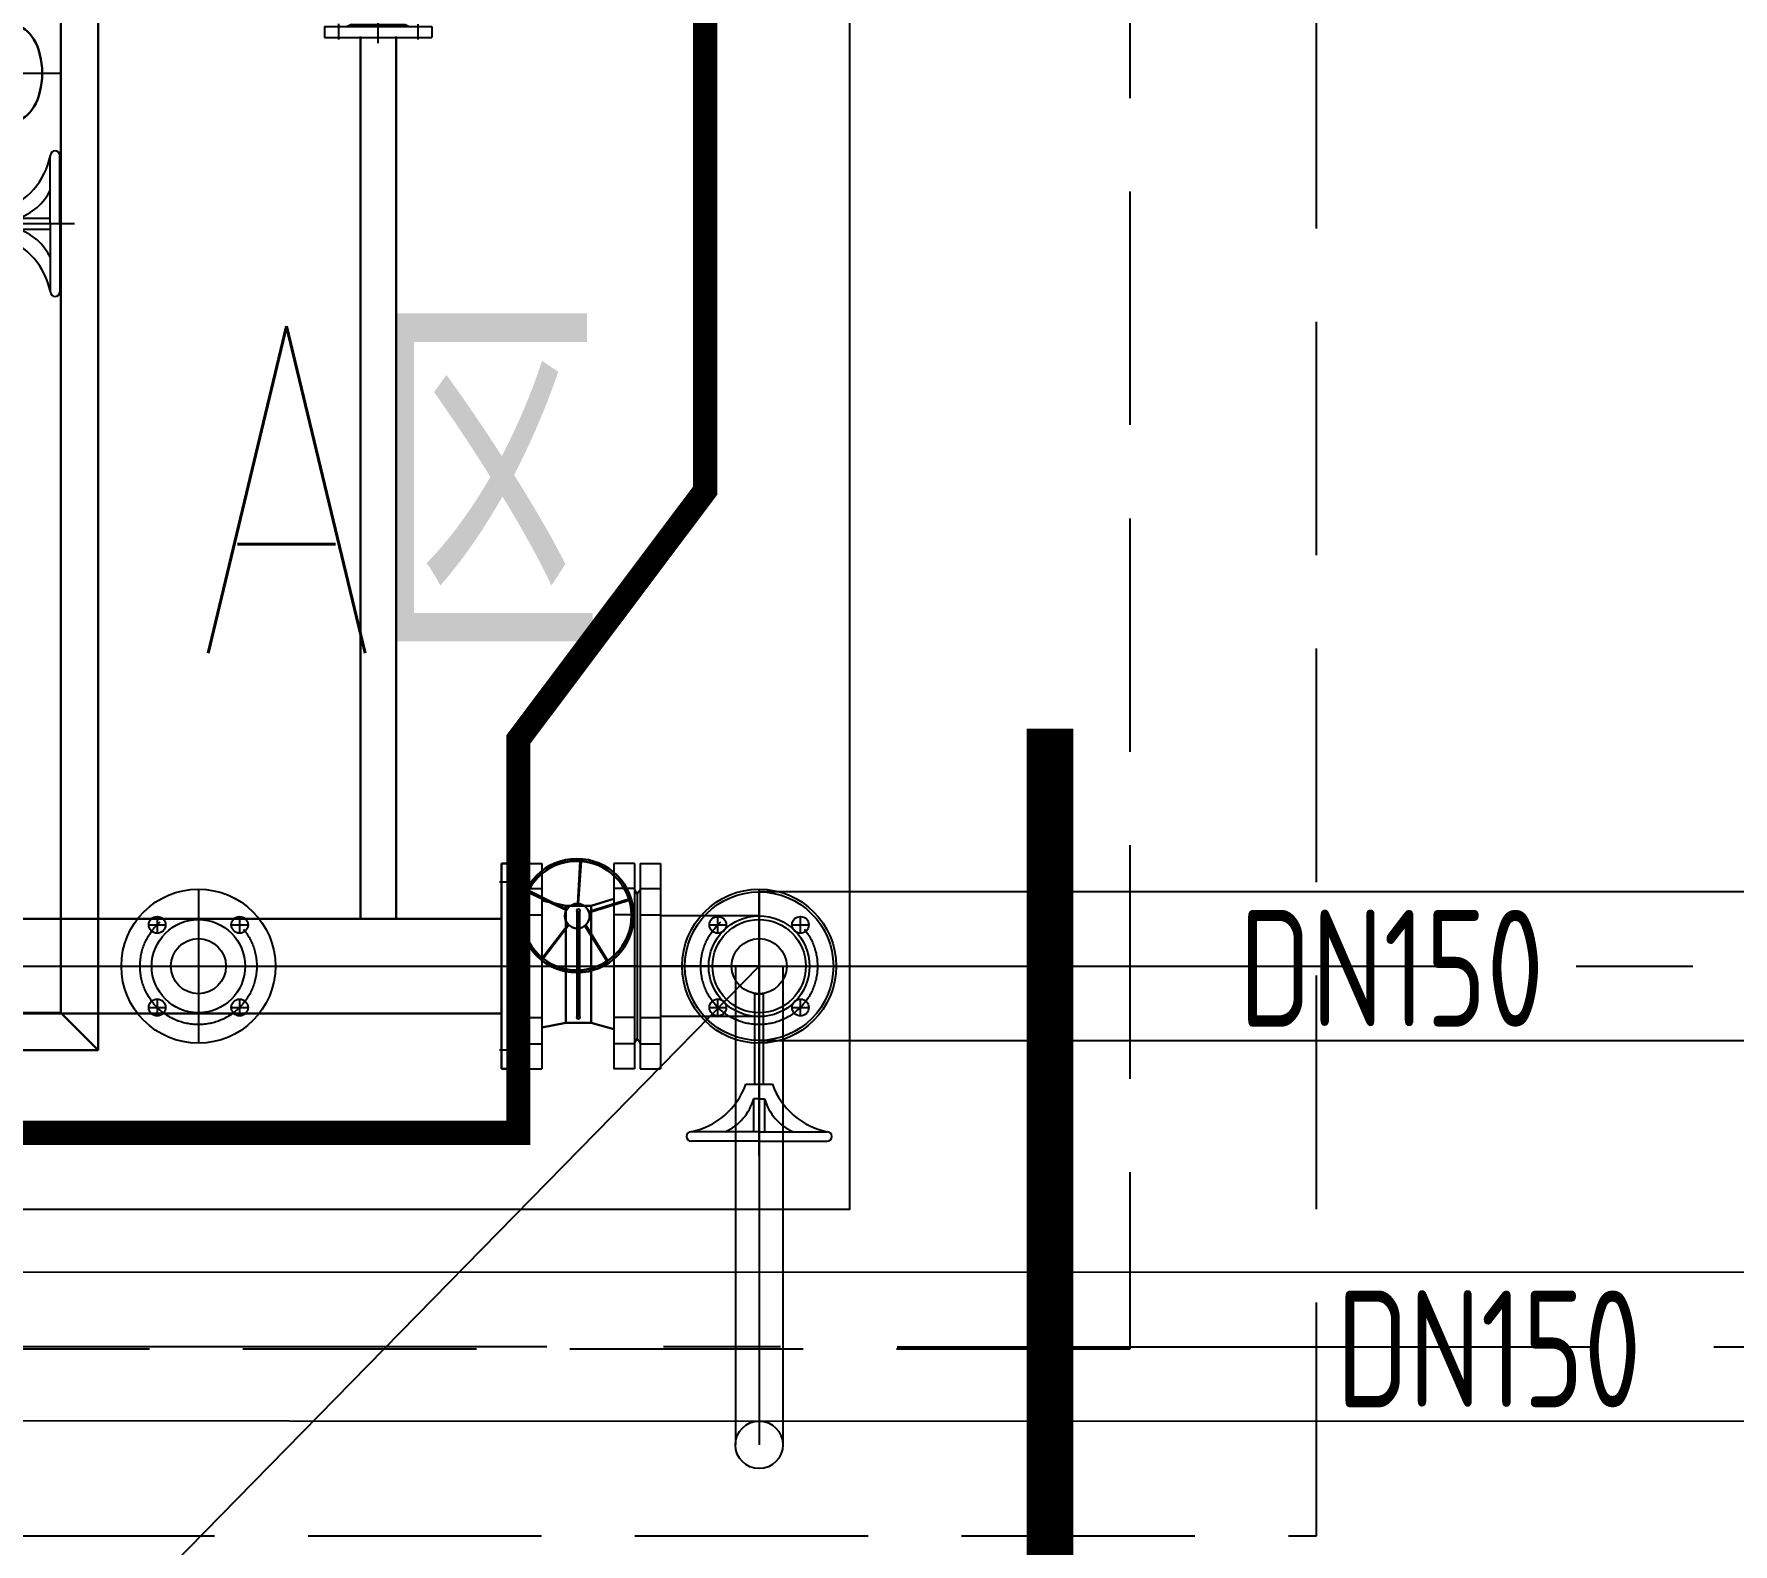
# Model space of a CAD drawing. Header units: millimetres. Extents: x 10779125 to 11142123, y -372083 to -144871.
# Drawn here: x 11116689 to 11118509, y -300297 to -298681 of the extents above; entities that cross this region are included whole.
import ezdxf
from ezdxf import colors
from ezdxf.entities.mleader import LeaderData, LeaderLine
from ezdxf.math import Vec2, Vec3

# ---------------------------------------------------------------- set-up
doc = ezdxf.new("R2010")
doc.units = ezdxf.units.MM
doc.header["$LTSCALE"] = 1000
doc.header["$MEASUREMENT"] = 0
for name, pattern in [('A-世伦路地下室北区_t3$0$DASH', [0.35, 0.25, -0.1]), ('CENTER', [2.9, 2.5, -0.2, 0, -0.2]), ('CENTER2', [1.125, 0.75, -0.125, 0.125, -0.125]), ('DASH', [0.35, 0.25, -0.1]), ('DASHED', [0.35, 0.25, -0.1])]:
    doc.linetypes.add(name, pattern=pattern)
doc.layers.get('0').update_dxf_attribs({"color": 255, "linetype": 'CONTINUOUS'})
for name, color, linetype in [('1', 255, 'CONTINUOUS'), ('10', 7, 'CONTINUOUS'), ('1轮廓实线层', 7, 'CONTINUOUS'), ('2细线层', 4, 'CONTINUOUS'), ('3中心线', 1, 'CENTER2'), ('3中心线层', 1, 'CENTER'), ('4虚线层', 6, 'DASHED'), ('8', 8, 'CONTINUOUS')]:
    doc.layers.add(name, color=color, linetype=linetype)
doc.layers.add('1粗实线', color=254, linetype='CONTINUOUS', lineweight=30)
doc.layers.add('5底盘', color=2, linetype='CONTINUOUS', lineweight=30)
doc.styles.add('hz', font='simplex', dxfattribs={"width": 0.7, "bigfont": 'hztxt'})
doc.styles.add('PC_TEXTSTYLE', font='isocp.shx', dxfattribs={"width": 0.8, "bigfont": 'hzfs.shx'})
doc.styles.get("Standard").update_dxf_attribs({"font": 'symbol.ttf'})

# ---------------------------------------------------------------- blocks, each defined once
blk = doc.blocks.new('20200110.140932')
at = {"layer": '1粗实线'}
for p, q in [((-70, 0), (-74.5, -2)), ((-70, 0), (70, 0)), ((70, 0), (74.5, -2)), ((-110, -2), (-110, -18)), ((-110, -2), (110, -2)), ((-110, -18), (110, -18)), ((-50.8, -18), (-50.8, -100)), ((50.8, -18), (50.8, -100)), ((110, -2), (110, -18)), ((-50.8, -100), (-600, -100)), ((600, -100), (50.8, -100)), ((-481.8, -201.6), (-600, -201.6)), ((-481.8, -284.6), (-481.8, -201.6)), ((-31.8, -201.6), (-418.2, -201.6)), ((-418.2, -284.6), (-418.2, -201.6)), ((-31.8, -284.6), (-31.8, -201.6)), ((418.2, -201.6), (31.8, -201.6)), ((31.8, -284.6), (31.8, -201.6)), ((418.2, -284.6), (418.2, -201.6)), ((600, -201.6), (481.8, -201.6)), ((481.8, -284.6), (481.8, -201.6)), ((-542.5, -299.6), (-542.5, -284.6)), ((-542.5, -284.6), (-357.5, -284.6)), ((-357.5, -299.6), (-357.5, -284.6)), ((-92.5, -299.6), (-92.5, -284.6)), ((-92.5, -284.6), (92.5, -284.6)), ((92.5, -299.6), (92.5, -284.6)), ((357.5, -299.6), (357.5, -284.6)), ((357.5, -284.6), (542.5, -284.6)), ((542.5, -299.6), (542.5, -284.6)), ((-542.5, -299.6), (-357.5, -299.6)), ((-505, -301.6), (-509.5, -299.6)), ((-505, -301.6), (-395, -301.6)), ((-395, -301.6), (-390.5, -299.6)), ((-92.5, -299.6), (92.5, -299.6)), ((-55, -301.6), (-59.5, -299.6)), ((-55, -301.6), (55, -301.6)), ((55, -301.6), (59.5, -299.6)), ((357.5, -299.6), (542.5, -299.6)), ((395, -301.6), (390.5, -299.6)), ((395, -301.6), (505, -301.6)), ((505, -301.6), (509.5, -299.6))]:
    blk.add_line(p, q, dxfattribs=at)
at = {"layer": '1粗实线', "color": 1}
for p, q in [((-50.8, -18), (-50.8, -17)), ((50.8, -18), (50.8, -17)), ((-481.8, -284.6), (-481.8, -285.6)), ((-418.2, -284.6), (-418.2, -285.6)), ((-31.8, -284.6), (-31.8, -285.6)), ((31.8, -284.6), (31.8, -285.6)), ((418.2, -284.6), (418.2, -285.6)), ((481.8, -284.6), (481.8, -285.6))]:
    blk.add_line(p, q, dxfattribs=at)
at = {"layer": '1粗实线'}
for centre, radius, start, end in [((0, -51), 70.6, 223.9627, 316.0373), ((-450, -230.5), 43, 42.3363, 137.6637), ((0, -230.5), 43, 42.3363, 137.6637), ((450, -230.5), 43, 42.3363, 137.6637)]:
    blk.add_arc(centre, radius, start, end, dxfattribs=at)
blk.add_ellipse((-600, -150.8), major_axis=(0, -50.8), ratio=0.590551, start_param=3.141593, end_param=6.283185, dxfattribs=at)
at = {"layer": '1粗实线', "extrusion": (0, 0, -1)}
blk.add_ellipse((600, -150.8), major_axis=(0, -50.8), ratio=0.590551, start_param=3.141593, end_param=6.283185, dxfattribs=at)
at = {"layer": '3中心线', "ltscale": 50}
for p, q in [((-90, 0.8), (-90, -20.1)), ((90, 0.3), (90, -20.1)), ((-522.5, -302.4), (-522.5, -282.5)), ((-377.5, -301.9), (-377.5, -282.5)), ((-72.5, -302.4), (-72.5, -282.5)), ((72.5, -301.9), (72.5, -282.5)), ((377.5, -302.4), (377.5, -282.5)), ((522.5, -301.9), (522.5, -282.5))]:
    blk.add_line(p, q, dxfattribs=at)
at = {"layer": '3中心线', "ltscale": 2}
for p, q in [((0, 15.3), (0, -142.6)), ((-450, -178.5), (-450, -317.9)), ((0, -178.5), (0, -317.9)), ((450, -178.5), (450, -317.9))]:
    blk.add_line(p, q, dxfattribs=at)
at = {"layer": '3中心线', "ltscale": 4}
blk.add_line((-649.4, -150.8), (649.4, -150.8), dxfattribs=at)
blk = doc.blocks.new('20200110.143234')
at = {"layer": '1粗实线'}
for p, q in [((1588, -50), (1572, -50)), ((1572, -50), (1572, -270)), ((1588, -50), (1588, -270)), ((1590, -90), (1588, -85.5)), ((1590, -90), (1590, -230)), ((1572, -109.2), (-182, -109.2)), ((1572, -210.8), (-182, -210.8)), ((1590, -230), (1588, -234.5)), ((1588, -270), (1572, -270))]:
    blk.add_line(p, q, dxfattribs=at)
at = {"layer": '1粗实线', "color": 1}
for p, q in [((1572, -109.2), (1573, -109.2)), ((1572, -210.8), (1573, -210.8))]:
    blk.add_line(p, q, dxfattribs=at)
at = {"layer": '3中心线', "ltscale": 50}
for p, q in [((1590.8, -70), (1569.9, -70)), ((1590.3, -250), (1569.9, -250))]:
    blk.add_line(p, q, dxfattribs=at)
at = {"layer": '3中心线', "ltscale": 4}
blk.add_line((-199.4, -160), (1589.4, -160), dxfattribs=at)
at = {"layer": '3中心线'}
blk.add_line((1553.4, -160), (1605.3, -160), dxfattribs=at)
blk = doc.blocks.new('20200110.131117')
for p, q in [((188.7, 99.6), (188.7, 172.5)), ((198.8, 99.6), (198.8, 172.5)), ((-54.2, 110), (-58.9, 107.9)), ((-54.2, 110), (-36.7, 110)), ((-47.9, 71.1), (-34, 119.2)), ((-31, 121.4), (0, 121.4)), ((31, 121.4), (0, 121.4)), ((47.9, 71.1), (34, 119.2)), ((36.7, 110), (54.2, 110)), ((54.2, 110), (58.9, 107.9)), ((137.8, 85.3), (137.8, 114)), ((-93.5, 107.9), (-93.5, 93.2)), ((-93.5, 107.9), (-37.3, 107.9)), ((-93.5, 93.2), (-41.5, 93.2)), ((-59, 93.2), (-59, 16.8)), ((37.3, 107.9), (93.5, 107.9)), ((137.8, 104.2), (38.3, 104.2)), ((137.8, 95.1), (41, 95.1)), ((41.5, 93.2), (93.5, 93.2)), ((59, 93.2), (59, 16.8)), ((93.5, 107.9), (93.5, 104.2)), ((93.5, 95.1), (93.5, 93.2)), ((153.6, 99.6), (153.6, 105.5)), ((153.6, 105.5), (188.7, 105.5)), ((153.6, 99.6), (153.6, 93.8)), ((153.6, 93.8), (188.7, 93.8)), ((188.7, 99.6), (188.7, 26.7)), ((198.8, 99.6), (198.8, 26.7)), ((-93.5, 2.1), (-93.5, 16.8)), ((-93.5, 16.8), (-33, 16.8)), ((-93.5, 2.1), (93.5, 2.1)), ((-54.2, 0), (-58.9, 2.1)), ((-54.2, 0), (54.2, 0)), ((33, 16.8), (93.5, 16.8)), ((54.2, 0), (58.9, 2.1)), ((93.5, 2.1), (93.5, 16.8))]:
    blk.add_line(p, q)
blk.add_circle((0, 55), 33.1)
for centre, radius, start, end in [((111.8, 188), 78.5, 289.3712, 348.6109), ((193.8, 172.5), 5.01, 0, 180), ((137.8, 159.1), 55.9, 286.3757, 335.6536), ((-31, 118.3), 3.1, 90, 163.9402), ((31, 118.3), 3.1, 16.0598, 90), ((137.8, 40.1), 55.9, 24.3464, 73.6243), ((111.8, 11.2), 78.5, 11.3891, 70.6288), ((0, 55), 50.5, 161.4103, 18.5897), ((193.8, 26.7), 5.01, 180, 0)]:
    blk.add_arc(centre, radius, start, end)
at = {"layer": '3中心线'}
for p, q in [((0, 139.2), (0, -29.2)), ((214.5, 99.6), (67, 99.6)), ((-72, 55), (72, 55)), ((0, 36.2), (0, -17.1))]:
    blk.add_line(p, q, dxfattribs=at)
at = {"layer": '3中心线', "ltscale": 50}
for p, q in [((-72.5, 110.8), (-72.5, 91.1)), ((72.5, 110.3), (72.5, 91.1)), ((-72.5, -0.8), (-72.5, 18.9)), ((72.5, -0.3), (72.5, 18.9))]:
    blk.add_line(p, q, dxfattribs=at)
blk = doc.blocks.new('20200102.103524')
for p, q in [((-28.8, 0), (-33.2, -2)), ((-28.8, 0), (28.8, 0)), ((28.8, 0), (33.2, -2)), ((-57.5, -2), (-57.5, -14)), ((-57.5, -2), (57.5, -2)), ((-57.5, -14), (57.5, -14)), ((57.5, -2), (57.5, -14))]:
    blk.add_line(p, q)
at = {"color": 1}
for p, q in [((-19.1, -14), (-19.1, -13)), ((19.1, -14), (19.1, -13))]:
    blk.add_line(p, q, dxfattribs=at)
at = {"layer": '3中心线', "linetype": 'CENTER2', "ltscale": 0.5}
for p, q in [((-42.5, 0.8), (-42.5, -16.1)), ((0, -19.9), (0, 6.2)), ((42.5, 0.3), (42.5, -16.1))]:
    blk.add_line(p, q, dxfattribs=at)
blk = doc.blocks.new('DN100法兰侧视图')
at = {"layer": '1'}
for p, q in [((-22, 110), (0, 110)), ((-22, 110), (-22, -110)), ((0, 110), (0, -110)), ((-25, 77.5), (-22, 82)), ((-25, 77.5), (-25, -77.5)), ((-22, 55), (0, 55)), ((-22, -55), (0, -55)), ((-25, -77.5), (-22, -82)), ((-22, -110), (0, -110))]:
    blk.add_line(p, q, dxfattribs=at)
at = {"layer": '3中心线层'}
for p, q in [((-22, 83.1), (0, 83.1)), ((-25, 0), (0, 0)), ((-22, -83.1), (0, -83.1))]:
    blk.add_line(p, q, dxfattribs=at)
blk = doc.blocks.new('DN50法兰俯视图')
at = {"layer": '1'}
for centre, radius in [((0, 0), 82.5), ((-44.2, 44.2), 9), ((44.2, 44.2), 9), ((0, 0), 29.5), ((-44.2, -44.2), 9), ((44.2, -44.2), 9)]:
    blk.add_circle(centre, radius, dxfattribs=at)
at = {"layer": '2细线层'}
blk.add_circle((0, 0), 50, dxfattribs=at)
at = {"layer": '3中心线层'}
for p, q in [((0, 82.5), (0, -82.5)), ((-53.2, 44.2), (-35.2, 44.2)), ((-44.2, 53.2), (-44.2, 35.2)), ((35.2, 44.2), (53.2, 44.2)), ((44.2, 53.2), (44.2, 35.2)), ((-82.5, 0), (82.5, 0)), ((-44.2, -35.2), (-44.2, -53.2)), ((44.2, -35.2), (44.2, -53.2)), ((-53.2, -44.2), (-35.2, -44.2)), ((35.2, -44.2), (53.2, -44.2))]:
    blk.add_line(p, q, dxfattribs=at)
at = {"layer": '4虚线层'}
blk.add_circle((0, 0), 62.5, dxfattribs=at)
blk = doc.blocks.new('sffweafsere')
at = {"layer": '1粗实线'}
for p, q in [((993.5, 220), (993.5, -723.5)), ((1031.6, 220), (1031.6, -723.5))]:
    blk.add_line(p, q, dxfattribs=at)
at = {"layer": '5底盘'}
for p, q in [((672.6, -824.3), (672.6, 831.7)), ((712.6, -864.3), (712.6, 266.7)), ((-627.4, -824.3), (672.6, -824.3)), ((712.6, -864.3), (672.6, -824.3)), ((-667.4, -864.3), (712.6, -864.3))]:
    blk.add_line(p, q, dxfattribs=at)
for name, p in [('20200102.103524', (1012.6, 234)), ('20200110.131117', (472.6, -78.9)), ('DN100法兰侧视图', (1187.6, -774.3)), ('DN50法兰俯视图', (819.9, -774.3))]:
    blk.add_blockref(name, p)
at = {"layer": '3中心线', "color": 3}
blk.add_blockref('20200110.140932', (22.6, 332.7), dxfattribs=at)
at = {"layer": '3中心线'}
blk.add_blockref('20200110.143234', (-427.4, -614.3), dxfattribs=at)
blk = doc.blocks.new('法兰式蝶阀DN100')
at = {"lineweight": 30}
for p, q in [((60.3, 76.6), (79.1, 117.4)), ((60.7, 76), (81, 116.6)), ((-60.7, 76.7), (-65.7, 102.4)), ((44.1, 73.4), (8.2, 101)), ((44.6, 74.1), (9.1, 101.7)), ((64.6, 76.7), (70.5, 102.4)), ((-60.7, 76.7), (-60.7, 49.5)), ((-52.1, 76.7), (-60.7, 76.7)), ((-45.5, 76.7), (-52.1, 76.7)), ((-41.6, 76.7), (-45.5, 76.7)), ((-34.3, 76.7), (-41.6, 76.7)), ((-34.3, 76.7), (46.1, 76.7)), ((34.3, 76.7), (46.1, 76.7)), ((46.1, 76.7), (50.5, 76.7)), ((57.1, 76.7), (50.5, 76.7)), ((57.1, 76.7), (64.6, 76.7)), ((64.6, 76.7), (64.6, 49.5)), ((-39.9, 64.3), (-53.8, 64.3)), ((-40.4, 61.9), (-53.8, 61.9)), ((-40.4, 61.9), (-2, 61.9)), ((-39.9, 64.3), (-1.8, 64.3)), ((18.3, 61.9), (-2, 61.9)), ((18.3, 64.3), (-1.8, 64.3)), ((43.5, 56.3), (5.2, 32.3)), ((44.2, 55.6), (5.5, 31.4)), ((39.9, 64.3), (18.3, 64.3)), ((40.4, 61.9), (18.3, 61.9)), ((39.9, 64.3), (58.3, 64.3)), ((40.4, 61.9), (58.3, 61.9)), ((67.1, 63.3), (112.4, 60)), ((67.3, 63.8), (112.5, 61.1)), ((-60.7, 49.5), (-67.6, 25)), ((-52.1, 49.5), (-60.7, 49.5)), ((-45.5, 49.5), (-52.1, 49.5)), ((-41.6, 49.5), (-45.5, 49.5)), ((-36, 49.5), (-41.6, 49.5)), ((-36, 49.5), (32.9, 49.5)), ((32.9, 49.5), (46.1, 49.5)), ((46.1, 49.5), (50.5, 49.5)), ((57.1, 49.5), (50.5, 49.5)), ((57.1, 49.5), (63.1, 49.5)), ((57.4, 51.9), (70.7, 8.6)), ((58.3, 52.2), (71.9, 9)), ((64.6, 49.5), (63.1, 49.5)), ((64.6, 49.5), (72.2, 25))]:
    blk.add_line(p, q, dxfattribs=at)
for centre, radius in [((54.1, 64.7), 60.9), ((54.1, 64.7), 58.5), ((53.7, 64.3), 13.2)]:
    blk.add_circle(centre, radius, dxfattribs=at)
for centre, start, end in [((-54.9, 63.1), 48.387, 311.613), ((59.4, 63.1), 228.387, 131.613)]:
    blk.add_arc(centre, 1.65, start, end, dxfattribs=at)
at = {"rotation": 270}
blk.add_blockref('DN100法兰侧视图', (0, 102.4), dxfattribs=at)
at = {"xscale": -1, "rotation": 270}
blk.add_blockref('DN100法兰侧视图', (0, 25), dxfattribs=at)
blk = doc.blocks.new('SDFSDFSDFSE')
for p, q in [((-4.6, -96.9), (-4.6, 0)), ((4.6, -96.9), (4.6, 0)), ((-14.3, -96.9), (14.3, -96.9)), ((0, -112.6), (-5.9, -112.6)), ((-5.9, -112.6), (-5.9, -147.8)), ((0, -112.6), (5.9, -112.6)), ((5.9, -112.6), (5.9, -147.8)), ((0, -147.8), (-72.9, -147.8)), ((0, -157.8), (-72.9, -157.8)), ((0, -147.8), (72.9, -147.8)), ((0, -157.8), (72.9, -157.8))]:
    blk.add_line(p, q)
at = {"lineweight": -2}
blk.add_line((-4.6, 0), (4.6, 0), dxfattribs=at)
for centre, radius, start, end in [((-88.4, -70.8), 78.5, 281.3891, 340.6288), ((88.4, -70.8), 78.5, 199.3712, 258.6109), ((-59.5, -96.9), 55.9, 294.3464, 343.6243), ((59.5, -96.9), 55.9, 196.3757, 245.6536), ((-72.9, -152.8), 5.01, 90, 270), ((72.9, -152.8), 5.01, 270, 90)]:
    blk.add_arc(centre, radius, start, end)
at = {"layer": '3中心线'}
blk.add_line((0, -173.5), (0, -26), dxfattribs=at)

msp = doc.modelspace()

# ---------------------------------------------------------------- linework, layer by layer
for p, q in [((11117466, -299624.7, 0), (11117360.5, -299624.7, 0)), ((11117466, -299732.7, 0), (11117360.5, -299732.7, 0))]:
    msp.add_line(p, q)
at = {"color": 0}
for p, q in [((11117440.6, -299678.7, 0), (11117440.6, -300191.2, 0)), ((11117491.4, -299678.7, 0), (11117491.4, -300191.2, 0))]:
    msp.add_line(p, q, dxfattribs=at)
at = {"lineweight": -2, "elevation": 0}
for points in [[(11115063.1, -299938.7), (11117563.1, -299938.7), (11117563.1, -297938.7), (11115063.1, -297938.7)], [(11117466, -299758.2), (11118561.7, -299758.2), (11118561.7, -299599.2), (11117466, -299599.2)], [(11115363.7, -300165.2), (11118561.6, -300165.8), (11118561.6, -300006.8), (11115363.7, -300006.2)]]:
    msp.add_lwpolyline(points, close=True, dxfattribs=at)
at = {"color": 1, "linetype": 'A-世伦路地下室北区_t3$0$DASH', "const_width": 26, "elevation": 0}
msp.add_lwpolyline([(11115419.2, -299857), (11115408.1, -298017), (11117408.2, -298017), (11117408.2, -299169.5), (11117208.1, -299435.9), (11117208.1, -299857)], close=True, dxfattribs=at)
at = {"color": 5, "lineweight": -2, "const_width": 50}
msp.add_lwpolyline([(11117777.5, -299424.3), (11117777.5, -301181.2)], dxfattribs=at)
at = {"lineweight": -2}
msp.add_circle((11117466, -300191.2, 0), 25.4, dxfattribs=at)
at = {"layer": '1轮廓实线层', "lineweight": -2}
for radius in [79.5, 54]:
    msp.add_circle((11117466, -299678.7, 0), radius, dxfattribs=at)
at = {"layer": '3中心线'}
msp.add_line((11117466, -299678.7, 0), (11117360.5, -299678.7, 0), dxfattribs=at)
at = {"layer": '3中心线', "color": 1, "lineweight": -3}
msp.add_line((11117466, -299678.7, 0), (11117466, -300191.2, 0), dxfattribs=at)
at = {"layer": '3中心线', "lineweight": -2}
for p, q in [((11117466, -299678.7, 0), (11118561.7, -299678.7, 0)), ((11115363.7, -300085.7, 0), (11118561.6, -300086.3, 0))]:
    msp.add_line(p, q, dxfattribs=at)
at = {"layer": '8', "color": 8, "linetype": 'DASH', "elevation": 0}
msp.add_lwpolyline([(11109982.8, -300288.7), (11118063.1, -300288.7), (11118063.1, -297449.2), (11117863.1, -297449.2), (11117863.1, -300088.7), (11107363.1, -300088.7), (11107363.1, -297449.2), (11107163.1, -297449.2), (11107163.1, -300288.7), (11109763.1, -300288.7)], dxfattribs=at)

# ---------------------------------------------------------------- block references
msp.add_blockref('sffweafsere', (11116045.5, -298904.4, 0))
at = {"rotation": 89.99999999999999}
msp.add_blockref('DN50法兰俯视图', (11117466, -299678.7, 0), dxfattribs=at)
at = {"lineweight": -2}
msp.add_blockref('SDFSDFSDFSE', (11117466, -299708.2, 0), dxfattribs=at)
at = {"layer": '10', "rotation": 89.99999999999999}
msp.add_blockref('法兰式蝶阀DN100', (11117335.5, -299678.7, 0), dxfattribs=at)
at = {"layer": '10'}
msp.add_blockref('DN100法兰侧视图', (11117360.5, -299678.7, 0), dxfattribs=at)

# ---------------------------------------------------------------- texts
at = {"color": 3, "lineweight": -2, "insert": (11116865.4, -298993.4, 148.5), "char_height": 350, "attachment_point": 1, "style": 'hz'}
msp.add_mtext_dynamic_manual_height_columns('A区', width=834.126, gutter_width=1750, heights=[0], dxfattribs=at)
at = {"char_height": 125, "attachment_point": 1, "style": 'PC_TEXTSTYLE'}
for insert in [(11117980.1, -299618.4, 0), (11118084.3, -300026, 0)]:
    msp.add_mtext_dynamic_manual_height_columns('DN150', width=264.892, gutter_width=12.5, heights=[0], dxfattribs=dict(at, insert=insert))

# ---------------------------------------------------------------- leaders
at = {"lineweight": -2}
ml = msp.add_multileader_mtext('Standard', dxfattribs=at)
ml.set_content('9、10、11、12', color=42)
ml.set_leader_properties(color=42)
ml.build(insert=Vec2(0, 0))
ml.multileader.update_dxf_attribs({"text_left_attachment_type": 6, "text_right_attachment_type": 6, "dogleg_length": 50, "arrow_head_size": 200})
ctx = ml.context
ctx.base_point, ctx.char_height, ctx.arrow_head_size, ctx.landing_gap_size, ctx.plane_origin = Vec3(11106933.9, -307335.9, 0), 400, 200, 20, Vec3(11111460.2, -299678.7, 0)
ctx.left_attachment, ctx.right_attachment, ctx.text_align_type = 6, 6, 2
notes = []
notes.append((ctx, [(1, (1, 1, 0), (11109957.9, -307335.9, 0), (-1, 0), 50, [(3, [(11111460.2, -299678.7, 0), (11113766, -299678.7, 0), (11115160.2, -299678.7, 0), (11117466, -299678.7, 0)], 0, [])])]))
ctx.mtext.insert, ctx.mtext.alignment, ctx.mtext.flow_direction = Vec3(11109887.9, -306855.9, 0), 3, 5
for ctx, leaders in notes:
    for number, flags, end, landing, length, lines in leaders:
        leader = LeaderData()
        leader.index, (leader.has_last_leader_line, leader.has_dogleg_vector, leader.attachment_direction) = number, flags
        leader.last_leader_point, leader.dogleg_vector, leader.dogleg_length = Vec3(end), Vec3(landing), length
        for number, points, colour, breaks in lines:
            line = LeaderLine()
            line.index, line.vertices, line.color, line.breaks = number, Vec3.list(points), colors.encode_raw_color(colour), breaks
            leader.lines.append(line)
        ctx.leaders.append(leader)

doc.saveas('drawing.dxf')
